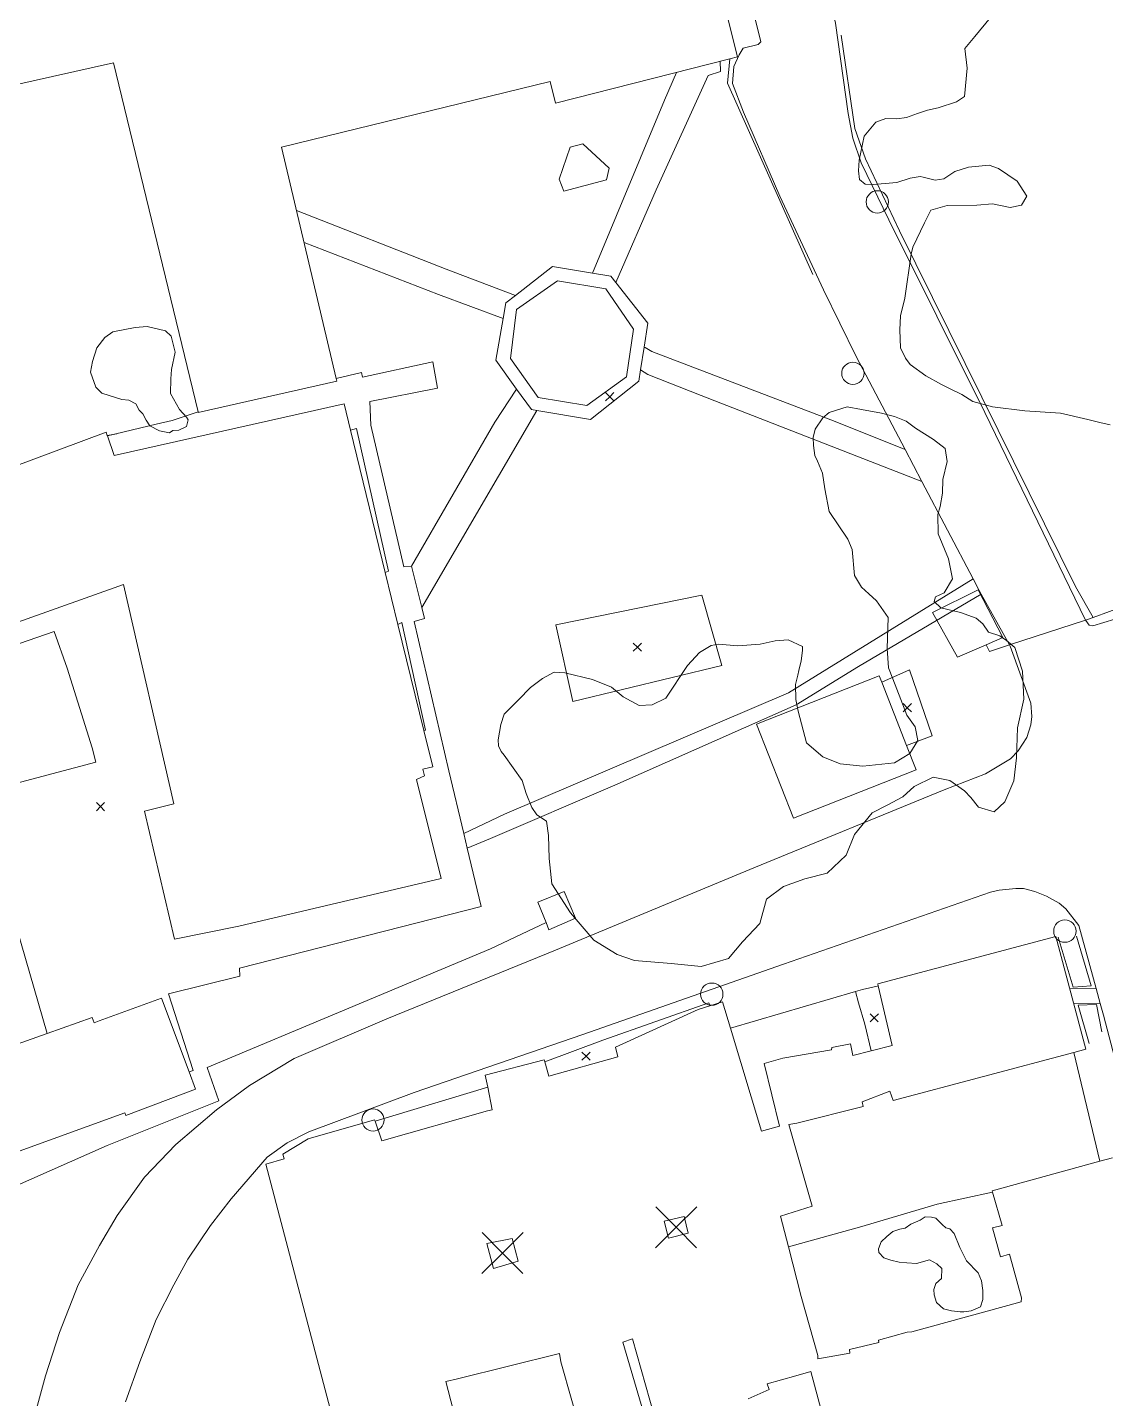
# Model space of a CAD drawing. Header units: metres. Extents: x 4652992 to 4879070, y 2074171 to 2309877.
# Drawn here: x 4653854.3 to 4653928.7, y 2307880.8 to 2307975.5 of the extents above; entities that cross this region are included whole.
import ezdxf

# ---------------------------------------------------------------- set-up
doc = ezdxf.new("R2010")
doc.units = ezdxf.units.M
doc.header["$MEASUREMENT"] = 0
doc.linetypes.add('DGN Style 2', pattern=[66.27138, 39.762828, -26.508552])
doc.layers.get('0').update_dxf_attribs({"color": 4, "lineweight": 0})
for name, color, linetype, lineweight in [('Level 18', 5, 'Continuous', 0), ('Level 30', 5, 'Continuous', 0), ('Level 31', 38, 'Continuous', 0), ('Level 35', 4, 'Continuous', 0), ('Level 36', 1, 'Continuous', 0), ('Level 37', 3, 'Continuous', 0), ('Level 38', 3, 'Continuous', 0), ('Level 39', 9, 'Continuous', 0), ('Level 40', 1, 'Continuous', 0), ('Level 53', 5, 'Continuous', 0), ('Level 54', 30, 'DGN Style 2', 0), ('Level 61', 4, 'Continuous', 0), ('Level 62', 4, 'Continuous', 0), ('Level 63', 3, 'Continuous', 0)]:
    doc.layers.add(name, color=color, linetype=linetype, lineweight=lineweight)

# ---------------------------------------------------------------- blocks, each defined once
blk = doc.blocks.new('POSTE')
at = {"color": 0, "linetype": 'ByBlock', "lineweight": -2}
blk.add_circle((0, 0), 0.770001, dxfattribs=at)
blk = doc.blocks.new('COTA')
at = {"color": 0, "linetype": 'ByBlock', "lineweight": -2, "ltscale": 10}
for p, q in [((-1.408457, 1.419522), (0, 0)), ((1.419522, 1.408457), (0, 0)), ((0, 0), (-1.419522, -1.408457)), ((0, 0), (1.408457, -1.419522))]:
    blk.add_line(p, q, dxfattribs=at)

msp = doc.modelspace()

# ---------------------------------------------------------------- linework, layer by layer
at = {"layer": 'Level 18', "color": 30}
for points in [[(4653940.755064, 2307891.093587, 1372.163991), (4653940.403374, 2307892.631476, 1372.189427), (4653939.78607, 2307894.983748, 1372.097371), (4653939.507796, 2307896.044127, 1372.055873), (4653937.61924, 2307903.240582, 1371.774241), (4653937.064759, 2307905.353465, 1371.716277), (4653936.025814, 2307909.312425, 1371.555433), (4653932.361605, 2307923.771714, 1371.067696), (4653929.374562, 2307934.654459, 1370.698444), (4653927.858368, 2307934.196765, 1370.705253), (4653927.595547, 2307934.245487, 1370.692948), (4653927.361809, 2307934.559275, 1370.672762), (4653927.346877, 2307934.590083, 1370.671291)], [(4653922.093241, 2307932.881044, 1370.62739), (4653922.140505, 2307932.795898, 1370.636694), (4653923.568772, 2307928.853494, 1370.933829), (4653923.638501, 2307927.946592, 1370.969299), (4653923.573643, 2307927.362104, 1371.005959), (4653923.301837, 2307926.497859, 1371.057102), (4653922.709654, 2307925.555411, 1371.104193), (4653922.162065, 2307925.0206, 1371.082817), (4653920.457876, 2307923.967435, 1371.070944), (4653917.588489, 2307922.868092, 1371.134423), (4653904.45268, 2307917.496256, 1371.094958), (4653890.764423, 2307911.814453, 1370.847495), (4653879.14535, 2307907.068682, 1370.535401), (4653872.747091, 2307904.323722, 1370.384969), (4653869.667436, 2307902.462597, 1370.362747), (4653867.381998, 2307900.786675, 1370.101236), (4653864.563619, 2307898.374091, 1370.321907), (4653862.406411, 2307896.118843, 1370.362162), (4653860.535497, 2307893.477627, 1370.398165), (4653859.307231, 2307891.403257, 1370.365235), (4653857.838341, 2307888.692413, 1370.370884), (4653856.539448, 2307885.40681, 1370.369103), (4653855.589468, 2307882.414127, 1370.415453), (4653854.896183, 2307879.884165, 1370.496966)], [(4653932.924463, 2307890.795476, 1372.14532), (4653928.588333, 2307907.318554, 1371.600459), (4653928.369141, 2307908.119238, 1371.574692), (4653928.086253, 2307909.152597, 1371.547959), (4653926.89245, 2307913.513432, 1371.284146), (4653925.997099, 2307914.646795, 1371.402293), (4653925.535388, 2307915.04511, 1371.389115), (4653924.667953, 2307915.529744, 1371.36729), (4653923.85945, 2307915.854735, 1371.361017), (4653923.064984, 2307916.057438, 1371.322453), (4653922.531001, 2307916.067549, 1371.310026), (4653921.388405, 2307915.94939, 1371.298185), (4653920.793066, 2307915.810246, 1371.298338), (4653906.513919, 2307910.825686, 1371.202556), (4653892.668312, 2307905.985716, 1370.854915), (4653881.017391, 2307901.977464, 1370.52069), (4653873.742674, 2307899.26187, 1370.307942), (4653872.254002, 2307898.510592, 1370.268408), (4653870.879395, 2307897.502515, 1370.251056), (4653868.391964, 2307894.639286, 1370.213666), (4653866.960966, 2307892.798142, 1370.165008), (4653865.411033, 2307890.4617, 1370.16578), (4653864.434182, 2307888.689591, 1370.193347), (4653863.223313, 2307886.304798, 1370.244847), (4653862.089523, 2307883.383284, 1370.322754), (4653861.108731, 2307880.624037, 1370.389015)]]:
    msp.add_polyline3d(points, dxfattribs=at)
at = {"layer": 'Level 30', "color": 1, "elevation": 1373.083129, "flags": 128}
msp.add_lwpolyline([(4653915.667696, 2307924.248872), (4653907.201029, 2307920.923459), (4653904.650847, 2307927.416349), (4653913.117514, 2307930.741762), (4653913.287555, 2307930.308829), (4653915.002896, 2307925.941485), (4653915.667696, 2307924.248872)], dxfattribs=at)
at = {"layer": 'Level 30', "color": 1}
for points in [[(4653888.413373, 2308033.079214, 1370.4231), (4653892.050788, 2308017.915126, 1370.4231), (4653883.853207, 2308016.153944, 1370.4931), (4653888.325009, 2307998.683288, 1370.5631), (4653888.520544, 2307997.949068, 1371.3331), (4653892.379498, 2307998.89155, 1371.0531), (4653895.097599, 2307988.295129, 1371.1231), (4653895.150403, 2307988.037323, 1371.818653), (4653895.326111, 2307987.179473, 1374.1331), (4653898.904248, 2307988.142094, 1374.2031), (4653899.121271, 2307987.51639, 1374.2031), (4653899.758341, 2307987.690719, 1374.1331), (4653903.323513, 2307973.477397, 1374.1331), (4653902.809614, 2307973.347003, 1374.130234), (4653890.772519, 2307970.292774, 1374.0631), (4653890.401013, 2307971.788899, 1374.2731), (4653871.86581, 2307967.246687, 1374.1331), (4653875.64546, 2307951.268425, 1374.202315), (4653875.688341, 2307951.087147, 1374.2031), (4653866.117864, 2307948.933235, 1374.9731), (4653866.11053, 2307948.963536, 1374.973012), (4653866.110517, 2307948.963589, 1374.973012), (4653860.273791, 2307973.079313, 1374.9031), (4653853.390843, 2307971.538579, 1374.6931)], [(4653895.680417, 2307951.386909, 1371.893129), (4653892.94275, 2307949.401664, 1371.893129), (4653889.582389, 2307949.962847, 1371.893129), (4653887.669007, 2307952.643948, 1371.823128), (4653888.078426, 2307956.048109, 1371.683128), (4653890.902524, 2307958.013392, 1371.683128), (4653894.247395, 2307957.473789, 1371.753129), (4653896.155783, 2307954.684527, 1371.753129), (4653895.680417, 2307951.386909, 1371.893129)], [(4653876.631537, 2307947.699216, 1372.178238), (4653879.027576, 2307937.886318, 1372.205649), (4653879.9051, 2307934.292447, 1372.215688), (4653881.692939, 2307926.970411, 1372.236142), (4653882.303669, 2307924.469186, 1372.243129), (4653881.624644, 2307924.296248, 1372.873128), (4653881.729892, 2307923.839403, 1372.803129), (4653881.190545, 2307923.585062, 1372.873128), (4653882.887727, 2307916.748923, 1372.943129), (4653868.923294, 2307913.454396, 1372.943129), (4653864.492698, 2307912.55644, 1371.823128), (4653862.402852, 2307921.392964, 1371.823128), (4653864.445342, 2307921.917657, 1372.243129), (4653860.960649, 2307937.044735, 1372.313128), (4653853.679525, 2307934.443469, 1372.313128), (4653851.056846, 2307941.101194, 1372.16553), (4653850.361889, 2307942.865355, 1372.126419), (4653849.948029, 2307943.915947, 1372.103129), (4653859.765254, 2307947.567955, 1372.033129), (4653859.844384, 2307947.337458, 1372.093327), (4653859.853369, 2307947.311284, 1372.100163), (4653860.317333, 2307945.959794, 1372.453128), (4653876.184913, 2307949.528351, 1372.173129), (4653876.631537, 2307947.699216, 1372.178238)], [(4653876.17435, 2307876.548787, 1376.5831), (4653870.792674, 2307897.020824, 1376.3731), (4653872.039664, 2307897.391838, 1376.3731), (4653871.954607, 2307897.72871, 1373.2231), (4653873.711222, 2307898.767676, 1373.2231), (4653878.293976, 2307900.09269, 1373.2231), (4653878.323591, 2307900.007843, 1373.2231), (4653878.799224, 2307898.645138, 1373.2231), (4653886.07388, 2307900.701872, 1373.1531), (4653886.405791, 2307900.786968, 1373.6431), (4653886.095968, 2307902.350554, 1373.734586), (4653885.931668, 2307903.179724, 1373.7831), (4653889.993337, 2307904.221962, 1373.7831), (4653890.02865, 2307904.100156, 1373.760144), (4653890.316371, 2307903.107699, 1373.5731), (4653895.085565, 2307904.439341, 1373.5731), (4653894.916918, 2307905.101546, 1373.5731), (4653900.630456, 2307907.704916, 1373.4331), (4653901.432218, 2307907.960726, 1373.533456), (4653902.308189, 2307908.240212, 1373.6431), (4653902.857194, 2307906.414807, 1373.828853), (4653904.997753, 2307899.297593, 1374.5531), (4653906.232626, 2307899.647807, 1374.2731), (4653905.184019, 2307903.982878, 1373.5031), (4653906.45097, 2307904.349291, 1373.4331), (4653909.820477, 2307904.920854, 1373.5731), (4653909.84205, 2307905.079281, 1373.5731), (4653911.13115, 2307905.343539, 1373.5731), (4653911.293106, 2307904.538764, 1373.7131), (4653912.567963, 2307904.860239, 1373.812118), (4653913.996862, 2307905.220559, 1373.9231), (4653913.046594, 2307909.332714, 1373.720123), (4653913.046594, 2307909.332717, 1373.720123), (4653913.013718, 2307909.474981, 1373.7131), (4653925.298499, 2307912.748878, 1374.2731), (4653927.372084, 2307904.966798, 1374.2031), (4653926.552498, 2307904.748275, 1374.185856)], [(4653863.595897, 2307908.500242, 1371.263128), (4653865.484887, 2307903.403355, 1371.263128), (4653865.932442, 2307902.195758, 1371.263128), (4653861.134593, 2307900.39766, 1371.333129), (4653861.058919, 2307900.571224, 1371.543128), (4653853.521059, 2307897.832696, 1371.473129), (4653853.044413, 2307897.691456, 1370.983128), (4653846.323932, 2307895.213102, 1370.913129), (4653843.92015, 2307901.830588, 1370.913129), (4653850.801865, 2307904.246372, 1370.913129), (4653851.073312, 2307904.408281, 1371.333129), (4653855.685058, 2307906.040302, 1371.458328), (4653858.808705, 2307907.14571, 1371.543128), (4653858.950472, 2307906.777555, 1371.543128), (4653859.278353, 2307906.91439, 1371.123128), (4653863.595897, 2307908.500242, 1371.263128)], [(4653926.552498, 2307904.748275, 1374.185856), (4653914.064223, 2307901.418583, 1373.9231), (4653913.845833, 2307902.07566, 1373.9231), (4653911.94556, 2307901.323598, 1374.0631), (4653912.002532, 2307901.015767, 1374.0631), (4653907.423605, 2307899.862746, 1373.7831), (4653906.865533, 2307899.760823, 1374.1331), (4653908.482153, 2307894.116657, 1374.2731), (4653906.31144, 2307893.428601, 1374.4831), (4653906.849109, 2307891.325706, 1374.350067), (4653907.726007, 2307887.896042, 1374.1331), (4653908.873057, 2307883.819822, 1374.5531), (4653908.887565, 2307883.577742, 1375.6031), (4653911.092339, 2307883.988878, 1375.1131), (4653911.066947, 2307884.223393, 1375.1131), (4653913.089221, 2307884.703772, 1375.1131), (4653913.064478, 2307884.87285, 1375.1131), (4653915.030465, 2307885.422541, 1375.6031), (4653915.375164, 2307885.456718, 1377.7031), (4653922.911464, 2307887.52245, 1378.4031), (4653922.928886, 2307887.79534, 1375.6731), (4653922.098889, 2307890.824442, 1375.5331), (4653921.484266, 2307890.627452, 1374.6231), (4653920.922018, 2307892.63925, 1374.6231), (4653921.588525, 2307892.791083, 1375.6031), (4653920.93683, 2307895.101038, 1375.467794), (4653920.914224, 2307895.181165, 1375.4631), (4653928.347023, 2307897.22435, 1375.086548), (4653929.204656, 2307897.460102, 1375.0431)], [(4653898.266045, 2307893.094358, 1373.7131), (4653898.564198, 2307891.911065, 1373.7131), (4653899.928935, 2307892.268234, 1373.5983), (4653899.644248, 2307893.409793, 1373.5731), (4653898.266045, 2307893.094358, 1373.7131)], [(4653886.04168, 2307891.557393, 1373.2231), (4653886.490403, 2307889.813498, 1373.4331), (4653888.207599, 2307890.326546, 1373.2887), (4653887.785244, 2307891.887171, 1373.2231), (4653886.04168, 2307891.557393, 1373.2231)], [(4653897.589543, 2307879.682923, 1373.8531), (4653896.094611, 2307884.960193, 1373.8531), (4653895.410658, 2307884.740884, 1373.8531), (4653897.037149, 2307879.249321, 1373.8531)], [(4653892.651378, 2307878.039569, 1373.716507), (4653891.148109, 2307883.390651, 1374.0631), (4653891.039299, 2307883.960533, 1373.5031), (4653884.001855, 2307882.210389, 1373.5031), (4653883.195388, 2307882.016541, 1376.5131), (4653884.057935, 2307878.725287, 1376.5131)], [(4653909.828969, 2307877.399946, 1375.5331), (4653908.394609, 2307882.7198, 1375.6031), (4653907.362791, 2307882.406395, 1374.6231), (4653905.386202, 2307881.864223, 1377.4931), (4653905.520212, 2307881.474986, 1377.4931), (4653904.065831, 2307880.829694, 1377.4931)]]:
    msp.add_polyline3d(points, dxfattribs=at)
at = {"layer": 'Level 31', "elevation": 1373.013128, "flags": 128}
msp.add_lwpolyline([(4653920.485874, 2307932.891942), (4653918.511146, 2307932.022811), (4653916.794835, 2307935.1276), (4653919.942962, 2307936.688436), (4653921.644254, 2307933.401776), (4653920.485874, 2307932.891942)], dxfattribs=at)
at = {"layer": 'Level 31'}
for points in [[(4653894.287665, 2307964.984625, 1372.663129), (4653891.341353, 2307964.206319, 1372.663129), (4653891.017848, 2307965.026383, 1372.523129), (4653891.784279, 2307967.235773, 1372.523129), (4653892.666449, 2307967.488107, 1372.663129), (4653894.48295, 2307965.800025, 1372.663129), (4653894.287665, 2307964.984625, 1372.663129)], [(4653892.145503, 2307914.011538, 1372.581451), (4653890.321536, 2307913.216244, 1372.581451), (4653890.123319, 2307913.702216, 1372.724575), (4653889.545973, 2307915.117711, 1373.141452), (4653891.380786, 2307915.858384, 1373.071452), (4653892.145503, 2307914.011538, 1372.581451)]]:
    msp.add_polyline3d(points, dxfattribs=at)
at = {"layer": 'Level 35', "extrusion": (0.0624620028126905, 0.0805863278769061, 0.9947885915931804), "elevation": 478045.221707, "flags": 128}
msp.add_lwpolyline([(-2264453.9933, -4650726.788644), (-2264441.24709, -4650733.654142), (-2264440.353425, -4650735.087942)], dxfattribs=at)
at = {"layer": 'Level 35', "extrusion": (0.3044448716707054, -0.9225742596125348, 0.2370022270228508), "elevation": -712084.187075, "flags": 128}
msp.add_lwpolyline([(5142700.43674, 175123.943439), (5142699.281328, 175123.943439), (5142698.555052, 175123.943439), (5142697.422356, 175124.352456), (5142693.976981, 175125.59658)], dxfattribs=at)
at = {"layer": 'Level 35', "flags": 128}
for points, elevation in [([(4653922.09324, 2307932.881044), (4653920.721466, 2307932.434798), (4653920.485874, 2307932.891942)], 1372.349268), ([(4653926.723931, 2307912.760962), (4653927.733891, 2307909.341024), (4653926.494815, 2307909.256271), (4653925.46651, 2307912.706131)], 1372.218229)]:
    msp.add_lwpolyline(points, dxfattribs=dict(at, elevation=elevation))
at = {"layer": 'Level 35'}
for points in [[(4653927.880821, 2307934.776445, 1372.349268), (4653926.660096, 2307936.921068, 1371.315941), (4653921.316951, 2307947.706357, 1370.815941), (4653914.511145, 2307961.462366, 1370.015941), (4653912.174652, 2307966.436609, 1369.415942), (4653911.432158, 2307968.529912, 1369.415942), (4653910.495462, 2307974.988932, 1368.915942)], [(4653931.598292, 2307935.759943, 1372.38513), (4653931.598267, 2307935.759961, 1372.385127), (4653931.269153, 2307936.007799, 1372.349268), (4653927.880821, 2307934.776445, 1372.349268), (4653927.548371, 2307934.65563, 1372.349268), (4653927.346877, 2307934.590083, 1372.349268)], [(4653928.483475, 2307906.159254, 1372.008228), (4653928.099356, 2307908.056846, 1372.008228), (4653926.830563, 2307908.006351, 1372.218229), (4653927.593345, 2307905.357633, 1372.218229)]]:
    msp.add_polyline3d(points, dxfattribs=at)
at = {"layer": 'Level 36', "extrusion": (-0.2604183574037697, 0.5540525678731348, 0.7907009745537865), "elevation": 67832.247879, "flags": 128}
msp.add_lwpolyline([(-5193554.459336, -85369.337903), (-5193575.646689, -85368.19449), (-5193579.871128, -85368.19449)], dxfattribs=at)
at = {"layer": 'Level 37'}
msp.add_line((4653928.347023, 2307897.22435, 1373.713359), (4653926.552498, 2307904.748275, 1373.383494), dxfattribs=at)
at = {"layer": 'Level 37', "elevation": 1373.268229, "flags": 128}
msp.add_lwpolyline([(4653902.857194, 2307906.414807), (4653911.476478, 2307908.952671), (4653911.961699, 2307909.09554), (4653912.974968, 2307909.317058), (4653913.046594, 2307909.332717)], dxfattribs=at)
at = {"layer": 'Level 37'}
msp.add_polyline3d([(4653920.93683, 2307895.101038, 1373.679279), (4653917.117025, 2307894.254295, 1373.618228), (4653911.923335, 2307892.71835, 1373.478228), (4653906.849109, 2307891.325706, 1373.180775)], dxfattribs=at)
at = {"layer": 'Level 38'}
for p, q in [((4653927.346877, 2307934.590083, 1372.349268), (4653922.09324, 2307932.881044, 1372.349268)), ((4653878.323591, 2307900.007843, 1371.386488), (4653886.095968, 2307902.350554, 1371.63998))]:
    msp.add_line(p, q, dxfattribs=at)
msp.add_polyline3d([(4653866.740678, 2307903.710785, 1371.697687), (4653867.538278, 2307901.389926, 1371.907686), (4653859.838731, 2307898.325215, 1371.557687), (4653848.020338, 2307893.095045, 1370.857687), (4653834.404007, 2307887.561762, 1369.527687), (4653829.80467, 2307885.513348, 1369.527687)], dxfattribs=at)
at = {"layer": 'Level 40', "color": 3, "elevation": 1373.76368, "flags": 128}
msp.add_lwpolyline([(4653861.337208, 2307949.787717), (4653860.853211, 2307949.828055), (4653859.478523, 2307950.27198), (4653859.044547, 2307950.679736), (4653858.684914, 2307951.714693), (4653858.820978, 2307952.440892), (4653859.12497, 2307953.392354), (4653859.673257, 2307954.095394), (4653860.22456, 2307954.494143), (4653861.779748, 2307954.803431), (4653862.593953, 2307954.873375), (4653863.850579, 2307954.571423), (4653864.257127, 2307954.208168), (4653864.519043, 2307953.082977), (4653864.271263, 2307951.890555), (4653864.232827, 2307951.254845), (4653864.216131, 2307950.234538), (4653864.826936, 2307949.139425), (4653865.306768, 2307948.606903), (4653865.415979, 2307948.428935), (4653865.304232, 2307947.962597), (4653864.787481, 2307947.707303), (4653864.366789, 2307947.694495), (4653864.135706, 2307947.522351), (4653863.444973, 2307947.650243), (4653862.769889, 2307948.00201), (4653862.524123, 2307948.402467), (4653862.286951, 2307948.838806), (4653862.042693, 2307949.087153), (4653861.805513, 2307949.523504), (4653861.337208, 2307949.787717)], dxfattribs=at)
at = {"layer": 'Level 40', "color": 3}
for points in [[(4653929.050026, 2307948.066934, 1375.9435), (4653928.333501, 2307948.239305, 1375.9435), (4653927.506703, 2307948.438204, 1375.9435), (4653925.632477, 2307948.889077, 1375.9435), (4653923.161558, 2307949.049364, 1377.5435), (4653920.928286, 2307949.311995, 1378.3435), (4653919.567872, 2307949.697399, 1378.3435), (4653918.809487, 2307950.170634, 1378.3435), (4653917.928001, 2307950.615334, 1378.3435), (4653917.404812, 2307950.857522, 1378.3435), (4653916.329757, 2307951.465141, 1378.3435), (4653915.239168, 2307952.251023, 1378.3435), (4653914.933439, 2307952.67359, 1378.3435), (4653914.58361, 2307953.397621, 1378.3435), (4653914.530323, 2307954.632, 1378.3435), (4653914.589259, 2307955.606698, 1378.3435), (4653914.87891, 2307956.816705, 1378.3435), (4653915.315056, 2307959.852836, 1378.3435), (4653915.433547, 2307960.347823, 1378.3435), (4653916.239548, 2307962.015082, 1378.3435), (4653916.68318, 2307962.897062, 1378.3435), (4653917.804002, 2307963.208684, 1378.3435), (4653919.858632, 2307963.236291, 1379.9435), (4653920.92398, 2307963.32769, 1379.9435), (4653922.142831, 2307963.091995, 1379.9435), (4653922.934031, 2307963.249423, 1379.9435), (4653923.310771, 2307963.854803, 1379.9435), (4653922.63088, 2307964.888892, 1379.9435), (4653921.984083, 2307965.334875, 1379.9435), (4653921.337259, 2307965.780876, 1379.9435), (4653920.692699, 2307965.994267, 1379.9435), (4653919.272194, 2307965.87251, 1379.9435), (4653918.331792, 2307965.576976, 1379.9435), (4653917.571218, 2307965.064, 1379.9435), (4653916.970492, 2307964.976676, 1379.9435), (4653916.148161, 2307965.174853, 1379.9435), (4653915.928866, 2307965.227702, 1379.9435), (4653915.260122, 2307965.098725, 1379.9435), (4653914.319499, 2307964.803134, 1379.9435), (4653912.720822, 2307964.666076, 1379.9435), (4653912.146195, 2307964.688468, 1379.9435), (4653911.760041, 2307965.013648, 1379.9435), (4653911.672048, 2307965.615192, 1379.9435), (4653911.73314, 2307966.354916, 1379.9435), (4653912.072378, 2307968.014179, 1379.9435), (4653912.883447, 2307968.979327, 1379.9435), (4653913.57856, 2307969.217968, 1379.9435), (4653914.330767, 2307969.210704, 1379.9435), (4653914.98642, 2307969.284742, 1379.9435), (4653915.749405, 2307969.565004, 1379.9435), (4653916.444402, 2307969.803613, 1379.9435), (4653917.181058, 2307969.974134, 1379.9435), (4653918.435011, 2307970.368032, 1379.9435), (4653918.991718, 2307970.755979, 1379.9435), (4653919.18427, 2307972.694186, 1379.1435), (4653919.01597, 2307974.061862, 1377.9435), (4653919.704114, 2307974.877526, 1376.7435), (4653920.798334, 2307976.20375, 1375.9435)], [(4653890.148814, 2307920.71006, 1375.943533), (4653889.494633, 2307921.142273, 1375.943533), (4653889.132222, 2307921.642405, 1375.943533), (4653888.748725, 2307922.62984, 1375.943533), (4653888.479915, 2307923.520933, 1375.943533), (4653887.241022, 2307925.265656, 1375.543533), (4653887.027083, 2307925.523726, 1375.543533), (4653886.844369, 2307925.912194, 1375.543533), (4653886.80766, 2307926.334622, 1375.543533), (4653886.992286, 2307927.393399, 1375.543533), (4653887.229234, 2307928.094937, 1375.543533), (4653887.502885, 2307928.374042, 1375.543533), (4653888.227399, 2307929.096568, 1375.543533), (4653889.048296, 2307929.933823, 1375.543533), (4653889.887506, 2307930.55984, 1375.543533), (4653890.679844, 2307930.99026, 1375.543533), (4653891.428052, 2307930.948719, 1375.543533), (4653893.318139, 2307930.495513, 1375.543533), (4653894.639866, 2307929.971818, 1375.543533), (4653895.442923, 2307929.29681, 1375.543533), (4653896.537791, 2307928.689705, 1375.543533), (4653897.44726, 2307928.747333, 1375.543533), (4653898.385156, 2307929.211627, 1375.543533), (4653899.875808, 2307931.452548, 1376.743533), (4653900.710237, 2307932.352985, 1376.743533), (4653901.516206, 2307932.84749, 1376.743533), (4653902.018068, 2307932.93344, 1376.743533), (4653903.365117, 2307932.816604, 1376.743533), (4653904.904361, 2307932.928751, 1376.743533), (4653905.92344, 2307933.165669, 1376.743533), (4653906.83075, 2307933.223056, 1376.743533), (4653907.82402, 2307932.778394, 1376.743533), (4653907.826741, 2307932.502652, 1376.743533), (4653907.72048, 2307931.771654, 1376.743533), (4653907.564791, 2307931.121283, 1376.743533), (4653907.486945, 2307930.796096, 1376.743533), (4653907.331254, 2307930.145718, 1376.743533), (4653907.35771, 2307929.107787, 1376.743533), (4653907.511439, 2307928.314426, 1376.743533), (4653908.084314, 2307926.113932, 1376.743533), (4653908.770827, 2307925.536726, 1376.743533), (4653909.228485, 2307925.151936, 1376.743533), (4653910.416555, 2307924.660819, 1376.743533), (4653911.982204, 2307924.500395, 1375.943533), (4653914.170318, 2307924.733084, 1375.943533), (4653915.218517, 2307925.376683, 1375.943533), (4653915.777467, 2307926.275233, 1375.943533), (4653915.589756, 2307927.215158, 1375.943533), (4653915.030063, 2307928.037801, 1375.943533), (4653914.597728, 2307929.105285, 1375.943533), (4653914.048141, 2307930.545144, 1375.943533), (4653913.748604, 2307931.305451, 1375.943533), (4653913.654365, 2307932.636107, 1375.943533), (4653913.739025, 2307934.768704, 1375.143533), (4653912.915309, 2307935.931471, 1375.143533), (4653912.40709, 2307936.398146, 1375.143533), (4653911.898855, 2307936.864836, 1375.143533), (4653911.403482, 2307937.67312, 1375.143533), (4653911.252838, 2307939.461579, 1376.343533), (4653910.94119, 2307940.182918, 1379.543533), (4653909.662931, 2307942.088967, 1380.743533), (4653909.357388, 2307943.666112, 1380.743533), (4653909.20191, 2307944.728759, 1380.743533), (4653908.855344, 2307945.563935, 1380.743533), (4653908.674321, 2307945.949213, 1380.743533), (4653908.570664, 2307946.65767, 1380.743533), (4653908.565256, 2307947.205805, 1380.743533), (4653908.704517, 2307947.787515, 1380.743533), (4653909.228654, 2307948.550097, 1380.743533), (4653909.65994, 2307948.924866, 1380.743533), (4653910.912724, 2307949.307126, 1380.743533), (4653911.897009, 2307949.138776, 1380.743533), (4653913.268722, 2307948.877251, 1380.743533), (4653914.172822, 2307948.659831, 1380.743533), (4653914.981362, 2307948.328707, 1380.743533), (4653915.614317, 2307947.834793, 1380.743533), (4653916.861986, 2307947.056404, 1380.743533), (4653917.67309, 2307946.451354, 1380.743533), (4653917.794843, 2307945.533717, 1380.743533), (4653917.500985, 2307944.305981, 1380.743533), (4653917.478146, 2307943.354771, 1380.743533), (4653917.326181, 2307942.434595, 1380.743533), (4653917.153264, 2307941.89268, 1379.943533), (4653917.178936, 2307940.539068, 1377.543533), (4653917.889373, 2307938.817513, 1374.743533), (4653918.17922, 2307937.437595, 1374.743533), (4653917.603701, 2307936.472395, 1374.743533), (4653916.988776, 2307936.20627, 1374.743533), (4653916.910729, 2307935.880186, 1374.743533), (4653917.35396, 2307935.428942, 1374.743533), (4653918.721471, 2307935.110632, 1376.743533), (4653919.794545, 2307934.715487, 1376.743533), (4653920.251905, 2307934.330684, 1376.743533), (4653920.662576, 2307933.750859, 1376.743533), (4653921.426364, 2307933.498747, 1376.743533), (4653921.899235, 2307933.17899, 1376.743533), (4653922.470859, 2307932.698048, 1376.743533), (4653922.991711, 2307931.070636, 1376.343533), (4653923.094629, 2307929.128773, 1375.943533), (4653922.654962, 2307927.154509, 1376.743533), (4653922.586729, 2307925.089925, 1377.943533), (4653922.408508, 2307923.485912, 1377.943533), (4653921.792066, 2307922.055562, 1377.943533), (4653921.042241, 2307921.350741, 1377.143533), (4653919.954381, 2307921.68021, 1377.143533), (4653919.429681, 2307922.355619, 1377.143533), (4653918.988138, 2307922.804994, 1377.143533), (4653917.993447, 2307923.524407, 1377.143533), (4653916.824506, 2307923.740511, 1376.743533), (4653915.530945, 2307923.096022, 1375.943533), (4653914.742964, 2307922.389998, 1375.943533), (4653913.657407, 2307921.812403, 1377.543533), (4653912.631775, 2307921.288015, 1379.943533), (4653911.405425, 2307919.797354, 1381.543533), (4653910.833344, 2307918.363665, 1382.343533), (4653909.511933, 2307917.112129, 1382.343533), (4653907.989018, 2307916.726882, 1382.343533), (4653906.499538, 2307916.197196, 1382.343533), (4653905.334872, 2307915.316928, 1382.343533), (4653904.869053, 2307913.65563, 1382.343533), (4653903.676106, 2307912.372859, 1382.343533), (4653902.722771, 2307911.23722, 1382.343533), (4653900.815178, 2307910.670756, 1382.343533), (4653898.754871, 2307910.89087, 1382.343533), (4653896.214632, 2307911.083121, 1381.943533), (4653895.019566, 2307911.505493, 1381.943533), (4653893.416342, 2307912.503264, 1381.943533), (4653891.820165, 2307914.381857, 1381.543533), (4653890.524965, 2307916.387844, 1380.343533), (4653890.329005, 2307918.142628, 1379.943533), (4653890.292965, 2307919.718887, 1378.343533), (4653890.148814, 2307920.71006, 1375.943533)], [(4653916.592143, 2307890.422226, 1374.343533), (4653915.695702, 2307890.163976, 1374.343533), (4653915.018773, 2307890.216594, 1374.343533), (4653914.487366, 2307890.270797, 1374.343533), (4653913.903725, 2307890.410127, 1374.343533), (4653913.43129, 2307890.559242, 1374.343533), (4653913.085081, 2307890.932543, 1374.343533), (4653913.073984, 2307891.189512, 1374.343533), (4653913.257794, 2307891.654267, 1374.343533), (4653913.639378, 2307892.035462, 1374.343533), (4653914.047062, 2307892.374085, 1374.343533), (4653914.524835, 2307892.55064, 1374.343533), (4653914.901039, 2307892.606123, 1374.343533), (4653915.292247, 2307892.875995, 1374.343533), (4653915.940193, 2307893.157203, 1374.343533), (4653916.288827, 2307893.400896, 1374.343533), (4653916.7172, 2307893.371242, 1374.343533), (4653917.026139, 2307893.297456, 1374.343533), (4653917.46702, 2307892.865214, 1374.343533), (4653917.700507, 2307892.627817, 1374.343533), (4653917.975103, 2307892.562238, 1374.343533), (4653918.295108, 2307892.231531, 1374.343533), (4653918.674894, 2307891.262644, 1375.143533), (4653919.138545, 2307890.348442, 1375.943533), (4653919.949681, 2307889.534299, 1376.743533), (4653920.176943, 2307888.973368, 1376.743533), (4653920.268855, 2307888.299991, 1376.743533), (4653920.266377, 2307887.68534, 1376.743533), (4653920.109312, 2307887.179967, 1376.743533), (4653919.463898, 2307886.899712, 1376.743533), (4653918.944197, 2307886.842783, 1376.743533), (4653918.688436, 2307886.831437, 1376.743533), (4653918.090694, 2307886.901703, 1376.743533), (4653917.543515, 2307887.032287, 1376.743533), (4653917.070053, 2307887.471024, 1376.743533), (4653916.911148, 2307888.015668, 1376.743533), (4653916.890474, 2307888.382546, 1376.743533), (4653917.022988, 2307888.785248, 1376.743533), (4653917.399852, 2307889.132852, 1375.943533), (4653917.423647, 2307889.819861, 1375.143533), (4653917.084991, 2307890.138807, 1374.743533), (4653916.592143, 2307890.422226, 1374.343533)]]:
    msp.add_polyline3d(points, dxfattribs=at)
at = {"layer": 'Level 53', "color": 212}
for points in [[(4653927.346877, 2307934.590083, 1370.671291), (4653920.393306, 2307948.937342, 1369.965364), (4653913.774668, 2307962.225775, 1369.260794), (4653911.860927, 2307966.155491, 1368.985234), (4653911.28985, 2307967.860161, 1368.827218), (4653910.978399, 2307969.575413, 1368.683409), (4653910.099321, 2307975.817673, 1368.176904), (4653906.407118, 2307991.218375, 1367.378382)], [(4653901.204683, 2307989.729531, 1367.508918), (4653902.519707, 2307984.298922, 1367.845338), (4653904.944493, 2307974.524089, 1368.254844), (4653904.750697, 2307974.326581, 1368.268003), (4653903.716715, 2307974.087429, 1368.261928), (4653903.442603, 2307973.630235, 1368.243381), (4653903.090306, 2307972.822357, 1368.278539), (4653902.986265, 2307971.646961, 1368.429567), (4653903.755853, 2307969.66343, 1368.59799), (4653906.245825, 2307963.870998, 1369.073547), (4653909.270815, 2307957.385996, 1369.449702), (4653911.528572, 2307952.802597, 1369.698742), (4653914.90468, 2307946.366237, 1370.013881), (4653916.056507, 2307944.170342, 1370.163711), (4653919.589696, 2307937.434515, 1370.416743), (4653920.003158, 2307936.646272, 1370.452166), (4653920.144379, 2307936.391866, 1370.464378), (4653922.093241, 2307932.881044, 1370.62739)]]:
    msp.add_polyline3d(points, dxfattribs=at)
at = {"layer": 'Level 54'}
for p, q in [((4653881.551028, 2307935.458734, 1369.554245), (4653889.488004, 2307949.064815, 1369.534219)), ((4653928.086253, 2307909.152597, 1371.80041), (4653926.263614, 2307909.12684, 1371.517732)), ((4653928.369141, 2307908.119238, 1371.846099), (4653926.528396, 2307908.133123, 1371.405452))]:
    msp.add_line(p, q, dxfattribs=at)
at = {"layer": 'Level 54', "extrusion": (0.8585827574032784, -0.3320413905839222, 0.3906202294158337), "elevation": 3229949.792948, "flags": 128}
msp.add_lwpolyline([(3831258.596885, -1369086.375134), (3831256.504104, -1369086.200497), (3831243.571312, -1369085.3333)], dxfattribs=at)
at = {"layer": 'Level 54', "extrusion": (-0.3699433656953295, -0.9107493088433063, 0.1835145842145837), "elevation": -3823393.90013, "flags": 128}
msp.add_lwpolyline([(3443187.605846, 715163.775009), (3443182.483379, 715163.176546), (3443171.399009, 715162.404658)], dxfattribs=at)
at = {"layer": 'Level 54', "extrusion": (-0.3615099206310294, -0.8773752092710221, 0.3154731675467457), "elevation": -3706937.17263, "flags": 128}
msp.add_lwpolyline([(3423688.834201, 1233814.128751), (3423684.067874, 1233813.60274), (3423674.132951, 1233812.935974)], dxfattribs=at)
at = {"layer": 'Level 54', "extrusion": (-0.3890373265275097, 0.2206337329928757, 0.8944108197209805), "elevation": -1300099.519797, "flags": 128}
msp.add_lwpolyline([(-4303408.326546, 2603023.232928), (-4303405.599431, 2603023.01314), (-4303394.124176, 2603022.919932)], dxfattribs=at)
at = {"layer": 'Level 54', "linetype": 'Continuous'}
for points in [[(4653894.941277, 2307957.894285, 1369.597686), (4653897.710617, 2307964.299443, 1369.219387), (4653901.320577, 2307972.205612, 1368.589387), (4653902.159757, 2307972.476587, 1368.589387), (4653902.126428, 2307973.173655, 1368.589387)], [(4653914.90468, 2307946.366237, 1370.0139), (4653909.782493, 2307948.427603, 1370.0004), (4653897.41243, 2307953.142308, 1369.634), (4653896.955645, 2307953.423063, 1369.6313), (4653896.883471, 2307953.447502, 1369.5977)], [(4653896.637958, 2307951.868967, 1369.5977), (4653897.152717, 2307951.539644, 1369.7794), (4653900.818062, 2307950.100175, 1369.7794), (4653916.056507, 2307944.170342, 1370.163711)], [(4653919.589696, 2307937.434515, 1370.416743), (4653906.851371, 2307929.564571, 1370.8294), (4653887.245579, 2307921.182696, 1370.5494), (4653884.441751, 2307919.86883, 1370.1679)], [(4653884.687171, 2307918.845191, 1370.2369), (4653886.296397, 2307919.506723, 1370.4794), (4653894.857337, 2307923.194249, 1370.4794), (4653907.386108, 2307928.745658, 1370.8994), (4653911.676812, 2307931.379171, 1370.8994), (4653920.144379, 2307936.391866, 1370.464378)]]:
    msp.add_polyline3d(points, dxfattribs=at)
at = {"layer": 'Level 62'}
msp.add_line((4653859.844582, 2307947.337497, 1369.867666), (4653860.495112, 2307947.464032, 1369.748677), dxfattribs=at)
at = {"layer": 'Level 62', "extrusion": (-0.0048576680511693, -0.0035311441952345, 0.9999819668782919), "elevation": -29387.22398, "flags": 128}
msp.add_lwpolyline([(4653846.334762, 2307868.956804), (4653846.684581, 2307868.512186), (4653848.88366, 2307865.717175), (4653848.626722, 2307864.065376), (4653848.381179, 2307862.486831), (4653848.258647, 2307861.699094), (4653844.926855, 2307859.054232), (4653841.231092, 2307859.682661), (4653840.850705, 2307859.747343), (4653839.837283, 2307861.152143), (4653838.389586, 2307863.158934), (4653838.902534, 2307866.027277), (4653839.095704, 2307867.107462), (4653839.754094, 2307867.622698), (4653842.299299, 2307869.614496), (4653845.069983, 2307869.162935), (4653846.334762, 2307868.956804)], dxfattribs=at)
at = {"layer": 'Level 62', "flags": 128}
for points, elevation in [([(4653913.287737, 2307930.308911), (4653915.195459, 2307931.165715), (4653916.762197, 2307926.595994), (4653915.003084, 2307925.941554)], 1371.207686), ([(4653912.567916, 2307904.860434), (4653912.125264, 2307906.685265), (4653911.6903, 2307908.161537), (4653911.47653, 2307908.952478)], 1371.8682), ([(4653890.028838, 2307904.100226), (4653894.04412, 2307905.581632), (4653901.351834, 2307908.164612), (4653901.432144, 2307907.960912)], 1371.315941)]:
    msp.add_lwpolyline(points, dxfattribs=dict(at, elevation=elevation))
at = {"layer": 'Level 62'}
for points in [[(4653875.645655, 2307951.268472, 1368.908466), (4653877.394268, 2307951.690225, 1369.0377), (4653877.456493, 2307951.369477, 1369.0377), (4653882.302466, 2307952.416899, 1369.3177), (4653882.623818, 2307950.611607, 1369.4577), (4653877.973111, 2307949.686127, 1369.1077), (4653878.033021, 2307948.052519, 1369.3177), (4653880.307445, 2307938.280657, 1369.3877), (4653880.844418, 2307938.318455, 1369.3877), (4653881.551028, 2307935.458734, 1369.554245), (4653881.735395, 2307934.712586, 1369.5977), (4653881.0169, 2307934.496092, 1369.5977), (4653883.409124, 2307924.17587, 1369.8777), (4653884.441751, 2307919.86883, 1370.167922), (4653884.687171, 2307918.845191, 1370.236898), (4653885.650703, 2307914.826344, 1370.5077), (4653868.963382, 2307910.56198, 1369.8077), (4653868.99283, 2307909.997705, 1369.7377), (4653864.059463, 2307908.790327, 1368.8977), (4653865.771985, 2307903.492125, 1369.0377), (4653865.485079, 2307903.403414, 1369.0377)], [(4653879.027765, 2307937.886385, 1369.86241), (4653879.256908, 2307937.967588, 1369.8777), (4653877.042631, 2307947.820308, 1369.2477), (4653876.631729, 2307947.699273, 1369.34527)], [(4653900.862629, 2307936.318704, 1370.577686), (4653902.26017, 2307931.447897, 1370.717686), (4653891.974292, 2307928.981917, 1370.717686), (4653890.805719, 2307934.262149, 1370.717686), (4653900.862629, 2307936.318704, 1370.577686)], [(4653881.69313, 2307926.970474, 1369.9414), (4653881.79633, 2307927.00444, 1369.9477), (4653880.180339, 2307934.416891, 1369.7377), (4653879.905286, 2307934.292531, 1369.7377)], [(4653855.685002, 2307906.040494, 1368.8277), (4653850.877875, 2307922.617158, 1368.8277), (4653859.050501, 2307924.778575, 1368.7577), (4653858.812088, 2307925.777482, 1368.1277), (4653857.073352, 2307931.263321, 1367.3577), (4653856.168795, 2307933.796885, 1366.7977), (4653853.784288, 2307932.98422, 1366.7977), (4653853.716664, 2307933.145362, 1366.7977)]]:
    msp.add_polyline3d(points, dxfattribs=at)

# ---------------------------------------------------------------- block references
at = {"layer": 'Level 39', "zscale": 0.1}
for p in [(4653899.096635, 2307892.670039, 1373.649923), (4653887.116108, 2307890.890723, 1373.293235)]:
    msp.add_blockref('COTA', p, dxfattribs=at)
at = {"layer": 'Level 61', "zscale": 0.1}
for p in [(4653912.978596, 2307963.467783, 1369.569387), (4653911.297314, 2307951.633083, 1370.059387), (4653925.925247, 2307913.117405, 1371.728228), (4653901.561481, 2307908.766001, 1371.308228), (4653878.183944, 2307900.08085, 1370.888229)]:
    msp.add_blockref('POSTE', p, dxfattribs=at)
at = {"layer": 'Level 63', "xscale": 0.2, "yscale": 0.2, "zscale": 0.1}
for p in [(4653894.516901, 2307950.018943, 1369.580096), (4653896.422324, 2307932.726974, 1370.683413), (4653915.051778, 2307928.544055, 1371.207686), (4653859.374922, 2307921.714039, 1368.942325), (4653912.769517, 2307907.134839, 1371.8682), (4653892.879542, 2307904.487676, 1371.315941)]:
    msp.add_blockref('COTA', p, dxfattribs=at)

doc.saveas('drawing.dxf')
